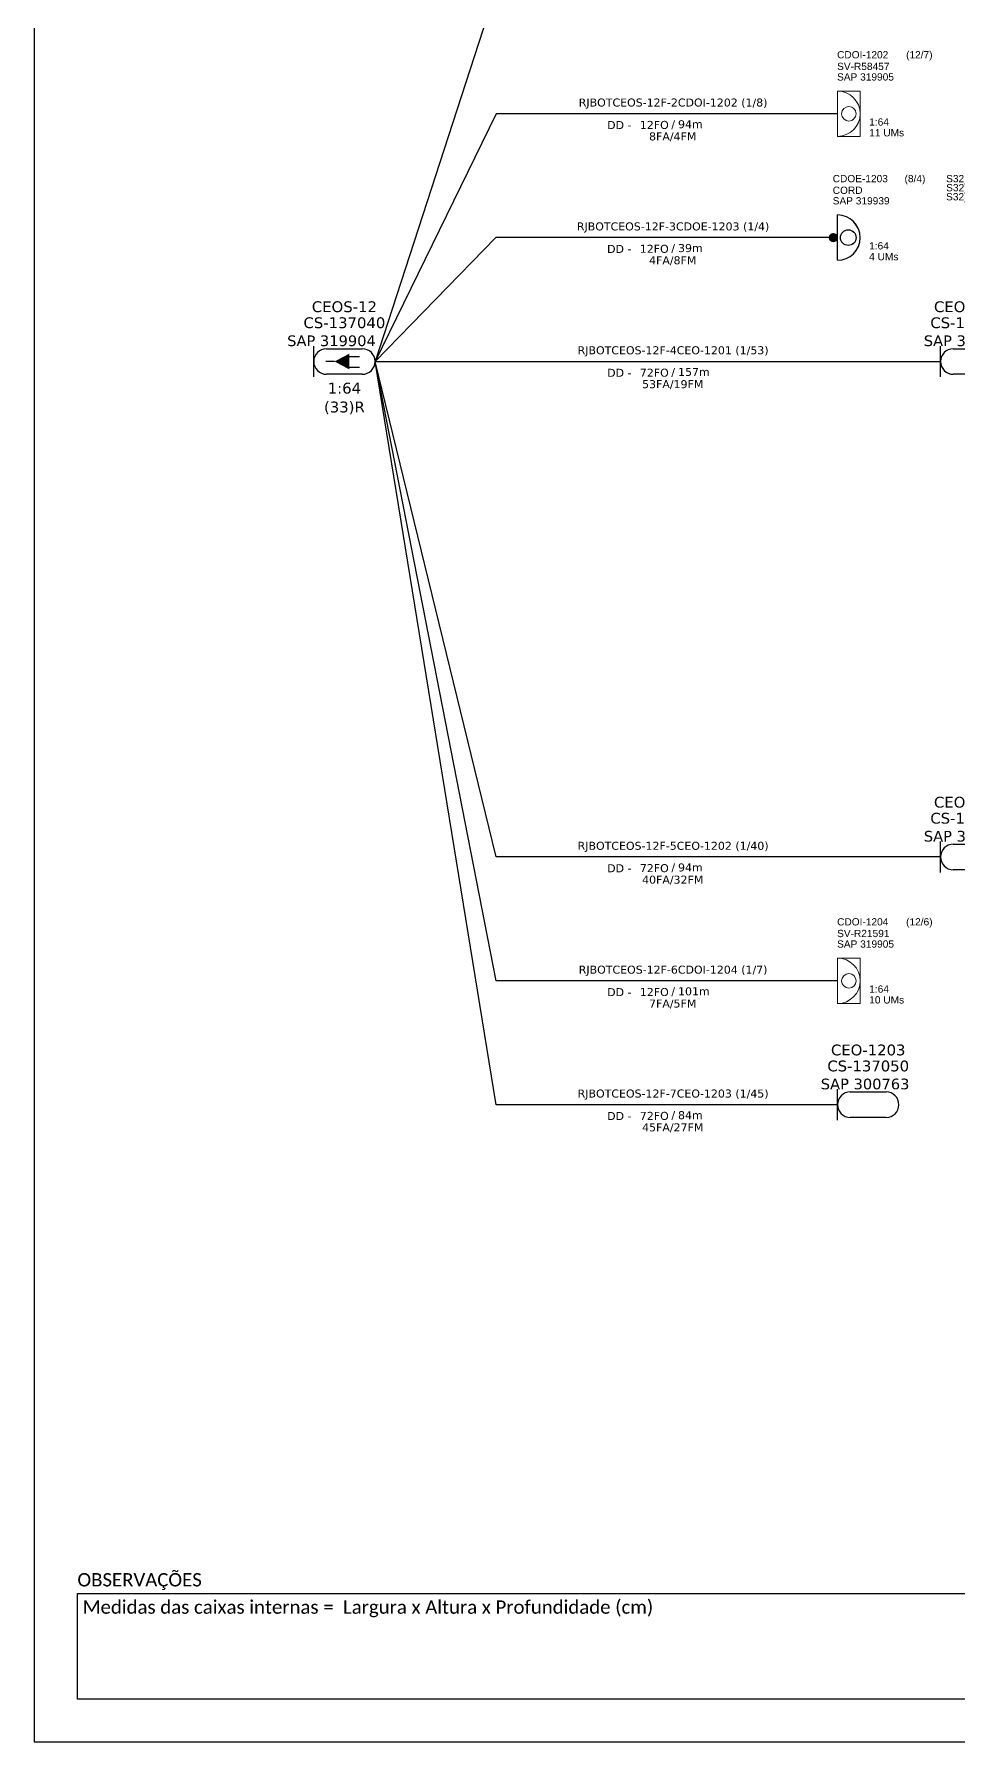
# Model space of a CAD drawing. Header units: millimetres. Extents: x 1934 to 2775, y 1519 to 2113.
# Drawn here: x 1934.1 to 2142.1, y 1519.2 to 1903.2 of the extents above; entities that cross this region are included whole.
import ezdxf
from ezdxf.enums import TextEntityAlignment as Align

# ---------------------------------------------------------------- set-up
doc = ezdxf.new("R2010")
doc.units = ezdxf.units.MM
doc.header["$LTSCALE"] = 3
doc.header["$MEASUREMENT"] = 0
for name, color, linetype, lineweight in [("20.0-LEGENDA DOS CDO'S", 1, 'Continuous', 0), ('20.1-CDO_INTERIOR', 1, 'Continuous', 0), ('20.2-CDO_POSTE', 1, 'Continuous', 5), ('40.1-ETIQUETAS', 1, 'Continuous', 20)]:
    doc.layers.add(name, color=color, linetype=linetype, lineweight=lineweight)
for name, color, linetype in [('20.4-CEO', 1, 'Continuous'), ('20.4-CEOS', 1, 'Continuous'), ('20.5-CABO EM DUTO', 1, 'Continuous')]:
    doc.layers.add(name, color=color, linetype=linetype)
doc.styles.add('ARIAL', font='arial.ttf')
doc.styles.add('siredit', font='verdana.ttf')
doc.styles.add('WMF-Calibri0', font='CALIBRI.TTF')

# ---------------------------------------------------------------- blocks, each defined once
blk = doc.blocks.new('ETIQUETA_RS5F')
at = {"layer": '40.1-ETIQUETAS', "color": 0, "style": 'siredit'}
blk.add_text('/', height=1.5, dxfattribs=at).set_placement((1.55, -1.95), align=Align.MIDDLE_RIGHT)
for tag, p in [('ETIQUETA_R_PRIMARIA', (1.18, 4.1)), ('ETIQUETA_R_SECUNDARIA', (1.18, 2.1)), ('F_ATIVAS/F_MORTAS', (1.11, -4.24))]:
    blk.add_attdef(tag, text='', height=1.5, dxfattribs=at).set_placement(p, align=Align.MIDDLE_CENTER)
for tag, p in [('TIPO_CABO', (-6.62, -2.12)), ('CAP_CABO', (0.37, -2.09))]:
    blk.add_attdef(tag, text='', height=1.5, dxfattribs=at).set_placement(p, align=Align.MIDDLE_RIGHT)
blk.add_attdef('METROS', text='', height=1.5, dxfattribs=at).set_placement((2.11, -1.95), align=Align.MIDDLE_LEFT)
for tag, p in [('FUSÃO_1', (0.82, -8.39)), ('FUSÃO_2', (0.82, -10.6)), ('FUSÃO_3', (0.82, -12.93)), ('FUSÃO_4', (0.82, -15.14)), ('FUSÃO_5', (0.82, -17.16))]:
    blk.add_attdef(tag, text='', height=1.5, dxfattribs=at).set_placement(p, align=Align.CENTER)
blk = doc.blocks.new('CEOS_UN_SC')
at = {"layer": '20.4-CEOS', "color": 0}
for p, q in [((-9.11, 2.39), (-2.39, 2.39)), ((-2.39, -2.39), (-9.11, -2.39))]:
    blk.add_line(p, q, dxfattribs=at)
for points in [[(-11.5, -2.89), (-11.5, 2.89)], [(-7.6, 0), (-9.22, 0)], [(-4.96, 0.95), (-2.92, 0.95)], [(-4.96, -1.04), (-2.92, -1.04)]]:
    blk.add_lwpolyline(points, dxfattribs=at)
blk.add_lwpolyline([(-7.6, 0, 0, 2.95, 0), (-4.83, 0, 2.95, 2.95, 0)], format="xyseb", dxfattribs=at)
for centre, start, end in [((-9.11, 0), 90, 270), ((-2.39, 0), 270, 90)]:
    blk.add_arc(centre, 2.39, start, end, dxfattribs=at)
at = {"layer": '20.4-CEOS', "color": 7, "style": 'siredit'}
for tag, height, p in [('NOME?', 2.03, (-5.75, 10.27)), ('LOCAL?', 2.03, (-5.75, 7.27)), ('TIPO?', 2, (-8.17, 3.89))]:
    blk.add_attdef(tag, text='', height=height, dxfattribs=at).set_placement(p, align=Align.MIDDLE_CENTER)
for tag, p in [('RACIO_SPLITAGEM', (-5.75, -3.97)), ('FIBRAS_RESERVA', (-5.75, -7.51))]:
    blk.add_attdef(tag, text='', height=2.03, dxfattribs=at).set_placement(p, align=Align.TOP_CENTER)
blk = doc.blocks.new('CDO_INTERIOR_TROCA')
at = {"layer": '20.1-CDO_INTERIOR', "color": 0, "lineweight": 18}
blk.add_lwpolyline([(4.25, -4.25), (4.25, 4.25), (0, 4.25), (0, -4.25)], close=True, dxfattribs=at)
blk.add_circle((2.13, 0), 1.36, dxfattribs=at)
blk.add_arc((0, 0), 4.25, 270, 90, dxfattribs=at)
at = {"layer": "20.0-LEGENDA DOS CDO'S", "color": 0, "style": 'ARIAL'}
for tag, p in [('CDO_N', (-0.08, 10.38)), ('SPLITER_1', (24.48, 10.38)), ('SPLITER_2', (24.5, 8.68)), ('SAP_ANTIGO', (-0.08, 6.23)), ('SURVEY', (-0.08, 8.2)), ('/_SAP_NOVO', (12.37, 6.23)), ('SPLITER_3', (24.5, 7.04)), ('SPLITER_4', (24.5, 5.4)), ('SPLITER_5', (24.5, 3.75)), ('1:XX', (5.94, -2.22)), ('UMS', (5.94, -4.24))]:
    blk.add_attdef(tag, p, '', height=1.36, dxfattribs=at)
blk.add_attdef('FIBRAS_UTILIZADAS', text='', height=1.36, dxfattribs=at).set_placement((15.34, 10.38), align=Align.CENTER)
blk = doc.blocks.new('PDO_PST')
at = {"color": 1}
blk.add_line((2.5, 0), (-2.5, 0), dxfattribs=at)
at = {"color": 1, "const_width": 0.5}
blk.add_lwpolyline([(-0.25, -0.46, 1), (0.25, -0.46, 1)], format="xyb", close=True, dxfattribs=at)
at = {"color": 1}
blk.add_circle((0, 1.19), 0.862, dxfattribs=at)
blk.add_arc((0, 0), 2.5, 0, 180, dxfattribs=at)
blk = doc.blocks.new('CDOE_POSTE 2')
at = {"layer": '20.2-CDO_POSTE', "color": 0, "linetype": 'Continuous', "xscale": 1.700328304346724, "yscale": 1.700328304346724, "zscale": 1.700328304346724, "rotation": 269.882008258618}
blk.add_blockref('PDO_PST', (0.43, 0), dxfattribs=at)
at = {"layer": "20.0-LEGENDA DOS CDO'S", "color": 0, "style": 'ARIAL'}
for tag, p in [('CDO_N', (-0.47, 10.38)), ('SPLITER_1', (20.79, 10.38)), ('SPLITER_2', (20.8, 8.68)), ('SAP', (-0.47, 6.23)), ('CORDOALHA', (-0.47, 8.2)), ('1:XX', (6.36, -2.22)), ('UMS', (6.36, -4.24))]:
    blk.add_attdef(tag, p, '', height=1.36, dxfattribs=at)
blk.add_attdef('FIBRAS_UTILIZADAS', text='', height=1.36, dxfattribs=at).set_placement((14.95, 10.38), align=Align.CENTER)
blk = doc.blocks.new('CEO_UN')
at = {"layer": '20.4-CEO', "color": 0}
for p, q in [((-9.11, 2.39), (-2.39, 2.39)), ((-2.39, -2.39), (-9.11, -2.39))]:
    blk.add_line(p, q, dxfattribs=at)
blk.add_lwpolyline([(-11.5, -2.89), (-11.5, 2.89)], dxfattribs=at)
for centre, start, end in [((-9.11, 0), 90, 270), ((-2.39, 0), 270, 90)]:
    blk.add_arc(centre, 2.39, start, end, dxfattribs=at)
at = {"layer": '20.4-CEO', "color": 7, "style": 'siredit'}
for tag, height, p in [('NOME?', 2.03, (-5.75, 10.27)), ('LOCAL?', 2.03, (-5.75, 7.27)), ('TIPO?', 2, (-6.33, 3.89))]:
    blk.add_attdef(tag, text='', height=height, dxfattribs=at).set_placement(p, align=Align.MIDDLE_CENTER)
blk.add_attdef('FIBRAS_RESERVA', text='', height=2.03, dxfattribs=at).set_placement((-5.75, -3.97), align=Align.TOP_CENTER)

msp = doc.modelspace()

# ---------------------------------------------------------------- linework, layer by layer
msp.add_line((2114.76, 1852.37), (2114.78, 1862.57))
at = {"color": 0}
for p, q in [((1943.81, 1552.51), (2225.67, 1552.51)), ((1943.81, 1528.8), (1943.81, 1552.51)), ((2225.67, 1528.8), (1943.81, 1528.8))]:
    msp.add_line(p, q, dxfattribs=at)
at = {"linetype": 'Continuous'}
msp.add_lwpolyline([(1934.06, 1519.17), (2775.06, 1519.17), (2775.06, 2113.17), (1934.06, 2113.17)], close=True, dxfattribs=at)
at = {"const_width": 1.02}
msp.add_lwpolyline([(2113.82, 1857.98, 1), (2113.82, 1856.96, 1)], format="xyb", close=True, dxfattribs=at)
msp.add_circle((2117.19, 1857.47), 1.76)
msp.add_arc((2114.77, 1857.47), 5.1, 269.882, 89.882)
at = {"layer": '20.5-CABO EM DUTO', "color": 7, "linetype": 'ByBlock', "ltscale": 0.12}
for points in [[(2114.77, 1913.19), (2037.95, 1913.19), (2010.75, 1829.61)], [(2114.77, 1885.33), (2037.96, 1885.33), (2037.96, 1885.33), (2010.75, 1829.61)], [(2113.75, 1857.47), (2037.95, 1857.47), (2010.75, 1829.61)], [(2010.75, 1829.61), (2010.75, 1829.61), (2137.95, 1829.61)], [(2137.95, 1718.18), (2037.96, 1718.18), (2037.96, 1718.18), (2010.75, 1829.61)], [(2114.78, 1690.32), (2037.96, 1690.32), (2037.96, 1690.32), (2010.76, 1829.61)], [(2114.78, 1662.46), (2037.96, 1662.46), (2037.96, 1662.46), (2010.76, 1829.61)]]:
    msp.add_lwpolyline(points, dxfattribs=at)

# ---------------------------------------------------------------- block references
at = {"color": 7}
ref = msp.add_blockref('CDO_INTERIOR_TROCA', (2114.77, 1885.33), dxfattribs=dict(at, xscale=1.2, yscale=1.2, zscale=1.2))
ref.add_attrib('CDO_N', 'CDOI-1202', (2114.67, 1897.79), dxfattribs={"layer": "20.0-LEGENDA DOS CDO'S", "color": 0, "height": 1.632, "style": 'ARIAL'})
ref.add_attrib('FIBRAS_UTILIZADAS', '(12/7)', dxfattribs={"layer": "20.0-LEGENDA DOS CDO'S", "color": 0, "height": 1.632, "style": 'ARIAL'}).set_placement((2133.18, 1897.79), align=Align.CENTER)
ref.add_attrib('SURVEY', 'SV-R58457', (2114.68, 1895.17), dxfattribs={"layer": "20.0-LEGENDA DOS CDO'S", "color": 0, "height": 1.632, "style": 'ARIAL'})
ref.add_attrib('SAP_ANTIGO', 'SAP 319905', (2114.67, 1892.8), dxfattribs={"layer": "20.0-LEGENDA DOS CDO'S", "color": 0, "height": 1.632, "style": 'ARIAL'})
ref.add_attrib('1:XX', '1:64', (2121.91, 1882.67), dxfattribs={"layer": "20.0-LEGENDA DOS CDO'S", "color": 0, "height": 1.632, "style": 'ARIAL'})
ref.add_attrib('UMS', '11 UMs', (2121.91, 1880.24), dxfattribs={"layer": "20.0-LEGENDA DOS CDO'S", "color": 0, "height": 1.632, "style": 'ARIAL'})
ref.add_attrib('SPLITER_1', 'S32_1_O_3/3', (2144.15, 1897.79), dxfattribs={"layer": "20.0-LEGENDA DOS CDO'S", "color": 0, "height": 1.6323, "style": 'ARIAL'})
ref.add_attrib('SPLITER_2', 'S32_2_O_2/3', (2144.17, 1895.75), dxfattribs={"layer": "20.0-LEGENDA DOS CDO'S", "color": 0, "height": 1.6323, "style": 'ARIAL'})
ref.add_attrib('SPLITER_3', 'S32_3_O_2/3', (2144.17, 1893.78), dxfattribs={"layer": "20.0-LEGENDA DOS CDO'S", "color": 0, "height": 1.6323, "style": 'ARIAL'})
ref.add_attrib('SPLITER_4', 'S32_4_O_2/3', (2144.17, 1891.81), dxfattribs={"layer": "20.0-LEGENDA DOS CDO'S", "color": 0, "height": 1.6323, "style": 'ARIAL'})
ref.add_attrib('SPLITER_5', 'S8_1_O_2/2   ', (2144.17, 1889.84), dxfattribs={"layer": "20.0-LEGENDA DOS CDO'S", "color": 0, "height": 1.6323, "style": 'ARIAL'})
ref = msp.add_blockref('CDO_INTERIOR_TROCA', (2114.78, 1690.32), dxfattribs=dict(at, xscale=1.2, yscale=1.2, zscale=1.2))
ref.add_attrib('CDO_N', 'CDOI-1204', (2114.68, 1702.78), dxfattribs={"layer": "20.0-LEGENDA DOS CDO'S", "color": 0, "height": 1.632, "style": 'ARIAL'})
ref.add_attrib('FIBRAS_UTILIZADAS', '(12/6)', dxfattribs={"layer": "20.0-LEGENDA DOS CDO'S", "color": 0, "height": 1.632, "style": 'ARIAL'}).set_placement((2133.18, 1702.78), align=Align.CENTER)
ref.add_attrib('SURVEY', 'SV-R21591', (2114.68, 1700.16), dxfattribs={"layer": "20.0-LEGENDA DOS CDO'S", "color": 0, "height": 1.632, "style": 'ARIAL'})
ref.add_attrib('SAP_ANTIGO', 'SAP 319905', (2114.68, 1697.79), dxfattribs={"layer": "20.0-LEGENDA DOS CDO'S", "color": 0, "height": 1.632, "style": 'ARIAL'})
ref.add_attrib('1:XX', '1:64', (2121.91, 1687.66), dxfattribs={"layer": "20.0-LEGENDA DOS CDO'S", "color": 0, "height": 1.632, "style": 'ARIAL'})
ref.add_attrib('UMS', '10 UMs', (2121.91, 1685.23), dxfattribs={"layer": "20.0-LEGENDA DOS CDO'S", "color": 0, "height": 1.632, "style": 'ARIAL'})
ref.add_attrib('SPLITER_1', 'S32_1_O_23/23', (2144.16, 1702.78), dxfattribs={"layer": "20.0-LEGENDA DOS CDO'S", "color": 0, "height": 1.6323, "style": 'ARIAL'})
ref.add_attrib('SPLITER_2', 'S32_2_O_21/22', (2144.18, 1700.74), dxfattribs={"layer": "20.0-LEGENDA DOS CDO'S", "color": 0, "height": 1.6323, "style": 'ARIAL'})
ref.add_attrib('SPLITER_3', 'S32_3_O_21/22', (2144.18, 1698.77), dxfattribs={"layer": "20.0-LEGENDA DOS CDO'S", "color": 0, "height": 1.6323, "style": 'ARIAL'})
ref.add_attrib('SPLITER_4', 'S32_4_O_21/21', (2144.18, 1696.79), dxfattribs={"layer": "20.0-LEGENDA DOS CDO'S", "color": 0, "height": 1.6323, "style": 'ARIAL'})
ref.add_attrib('SPLITER_5', 'S8_1_O_8/8   ', (2144.18, 1694.82), dxfattribs={"layer": "20.0-LEGENDA DOS CDO'S", "color": 0, "height": 1.6323, "style": 'ARIAL'})
at = {"layer": '20.2-CDO_POSTE', "color": 7}
ref = msp.add_blockref('CDOE_POSTE 2', (2114.26, 1857.47), dxfattribs=dict(at, xscale=1.2, yscale=1.2, zscale=1.2))
ref.add_attrib('CDO_N', 'CDOE-1203', (2113.69, 1869.93), dxfattribs={"layer": "20.0-LEGENDA DOS CDO'S", "color": 0, "height": 1.632, "style": 'ARIAL'})
ref.add_attrib('FIBRAS_UTILIZADAS', '(8/4)', dxfattribs={"layer": "20.0-LEGENDA DOS CDO'S", "color": 0, "height": 1.632, "style": 'ARIAL'}).set_placement((2132.2, 1869.93), align=Align.CENTER)
ref.add_attrib('CORDOALHA', 'CORD', (2113.7, 1867.31), dxfattribs={"layer": "20.0-LEGENDA DOS CDO'S", "color": 0, "height": 1.632, "style": 'ARIAL'})
ref.add_attrib('SAP', 'SAP 319939', (2113.69, 1864.94), dxfattribs={"layer": "20.0-LEGENDA DOS CDO'S", "color": 0, "height": 1.632, "style": 'ARIAL'})
ref.add_attrib('1:XX', '1:64', (2121.89, 1854.81), dxfattribs={"layer": "20.0-LEGENDA DOS CDO'S", "color": 0, "height": 1.632, "style": 'ARIAL'})
ref.add_attrib('UMS', '4 UMs', (2121.89, 1852.38), dxfattribs={"layer": "20.0-LEGENDA DOS CDO'S", "color": 0, "height": 1.632, "style": 'ARIAL'})
ref.add_attrib('SPLITER_1', 'S32_1_O_4/5', (2139.2, 1869.93), dxfattribs={"layer": "20.0-LEGENDA DOS CDO'S", "color": 0, "height": 1.6323, "style": 'ARIAL'})
ref.add_attrib('SPLITER_2', 'S32_2_O_4/4', (2139.22, 1867.89), dxfattribs={"layer": "20.0-LEGENDA DOS CDO'S", "color": 0, "height": 1.6323, "style": 'ARIAL'})
ref.add_attrib('SPLITER_3', 'S32_3_O_4/4', (2139.2, 1865.85), dxfattribs={"layer": "20.0-LEGENDA DOS CDO'S", "color": 0, "height": 1.6323, "style": 'ARIAL'})
at = {"layer": '20.4-CEO', "color": 5}
ref = msp.add_blockref('CEO_UN', (2151.75, 1829.61), dxfattribs=dict(at, xscale=1.2, yscale=1.2, zscale=1.2))
ref.add_attrib('NOME?', 'CEO-1201', dxfattribs={"color": 5, "height": 2.433, "style": 'siredit'}).set_placement((2144.85, 1841.93), align=Align.MIDDLE_CENTER)
ref.add_attrib('LOCAL?', 'CS-137030', dxfattribs={"color": 5, "height": 2.433, "style": 'siredit'}).set_placement((2144.85, 1838.33), align=Align.MIDDLE_CENTER)
ref.add_attrib('TIPO?', 'SAP 300763', dxfattribs={"color": 5, "height": 2.4, "style": 'siredit'}).set_placement((2144.15, 1834.28), align=Align.MIDDLE_CENTER)
at = {"layer": '20.4-CEO', "color": 7}
ref = msp.add_blockref('CEO_UN', (2151.75, 1718.18), dxfattribs=dict(at, xscale=1.2, yscale=1.2, zscale=1.2))
ref.add_attrib('NOME?', 'CEO-1202', dxfattribs={"color": 7, "height": 2.433, "style": 'siredit'}).set_placement((2144.85, 1730.5), align=Align.MIDDLE_CENTER)
ref.add_attrib('LOCAL?', 'CS-137050', dxfattribs={"color": 7, "height": 2.433, "style": 'siredit'}).set_placement((2144.85, 1726.9), align=Align.MIDDLE_CENTER)
ref.add_attrib('TIPO?', 'SAP 300763', dxfattribs={"color": 7, "height": 2.4, "style": 'siredit'}).set_placement((2144.16, 1722.85), align=Align.MIDDLE_CENTER)
ref = msp.add_blockref('CEO_UN', (2128.58, 1662.46), dxfattribs=dict(at, xscale=1.2, yscale=1.2, zscale=1.2))
ref.add_attrib('NOME?', 'CEO-1203', dxfattribs={"color": 7, "height": 2.433, "style": 'siredit'}).set_placement((2121.68, 1674.78), align=Align.MIDDLE_CENTER)
ref.add_attrib('LOCAL?', 'CS-137050', dxfattribs={"color": 7, "height": 2.433, "style": 'siredit'}).set_placement((2121.68, 1671.18), align=Align.MIDDLE_CENTER)
ref.add_attrib('TIPO?', 'SAP 300763', dxfattribs={"color": 7, "height": 2.4, "style": 'siredit'}).set_placement((2120.98, 1667.13), align=Align.MIDDLE_CENTER)
at = {"layer": '20.4-CEOS', "color": 7, "xscale": 1.2, "yscale": 1.2, "zscale": 1.2}
msp.add_blockref('CEOS_UN_SC', (2010.75, 1829.61), dxfattribs=at).add_auto_attribs({'NOME?': 'CEOS-12', 'LOCAL?': 'CS-137040', 'TIPO?': 'SAP 319904', 'RACIO_SPLITAGEM': '1:64', 'FIBRAS_RESERVA': '(33)R'})
at = {"layer": '40.1-ETIQUETAS', "color": 7}
ref = msp.add_blockref('ETIQUETA_RS5F', (2076.37, 1885.33), dxfattribs=dict(at, xscale=1.2, yscale=1.2, zscale=1.2))
ref.add_attrib('ETIQUETA_R_SECUNDARIA', 'RJBOTCEOS-12F-2CDOI-1202 (1/8)', dxfattribs={"color": 0, "height": 1.8, "style": 'siredit'}).set_placement((2077.79, 1887.86), align=Align.MIDDLE_CENTER)
ref.add_attrib('TIPO_CABO', 'DD -', dxfattribs={"color": 0, "height": 1.8, "style": 'siredit'}).set_placement((2068.43, 1882.79), align=Align.MIDDLE_RIGHT)
ref.add_attrib('CAP_CABO', '12FO', dxfattribs={"color": 0, "height": 1.8, "style": 'siredit'}).set_placement((2076.81, 1882.82), align=Align.MIDDLE_RIGHT)
ref.add_attrib('METROS', '94m', dxfattribs={"color": 0, "height": 1.8, "style": 'siredit'}).set_placement((2078.9, 1882.98), align=Align.MIDDLE_LEFT)
ref.add_attrib('F_ATIVAS/F_MORTAS', '8FA/4FM', dxfattribs={"color": 0, "height": 1.8, "style": 'siredit'}).set_placement((2077.7, 1880.24), align=Align.MIDDLE_CENTER)
ref = msp.add_blockref('ETIQUETA_RS5F', (2076.36, 1857.47), dxfattribs=dict(at, xscale=1.2, yscale=1.2, zscale=1.2))
ref.add_attrib('ETIQUETA_R_SECUNDARIA', 'RJBOTCEOS-12F-3CDOE-1203 (1/4)', dxfattribs={"color": 0, "height": 1.8, "style": 'siredit'}).set_placement((2077.78, 1860), align=Align.MIDDLE_CENTER)
ref.add_attrib('TIPO_CABO', 'DD -', dxfattribs={"color": 0, "height": 1.8, "style": 'siredit'}).set_placement((2068.42, 1854.93), align=Align.MIDDLE_RIGHT)
ref.add_attrib('CAP_CABO', '12FO', dxfattribs={"color": 0, "height": 1.8, "style": 'siredit'}).set_placement((2076.8, 1854.96), align=Align.MIDDLE_RIGHT)
ref.add_attrib('METROS', '39m', dxfattribs={"color": 0, "height": 1.8, "style": 'siredit'}).set_placement((2078.9, 1855.13), align=Align.MIDDLE_LEFT)
ref.add_attrib('F_ATIVAS/F_MORTAS', '4FA/8FM', dxfattribs={"color": 0, "height": 1.8, "style": 'siredit'}).set_placement((2077.7, 1852.38), align=Align.MIDDLE_CENTER)
ref = msp.add_blockref('ETIQUETA_RS5F', (2076.37, 1829.61), dxfattribs=dict(at, xscale=1.2, yscale=1.2, zscale=1.2))
ref.add_attrib('ETIQUETA_R_SECUNDARIA', 'RJBOTCEOS-12F-4CEO-1201 (1/53)', dxfattribs={"color": 0, "height": 1.8, "style": 'siredit'}).set_placement((2077.79, 1832.14), align=Align.MIDDLE_CENTER)
ref.add_attrib('TIPO_CABO', 'DD -', dxfattribs={"color": 0, "height": 1.8, "style": 'siredit'}).set_placement((2068.43, 1827.07), align=Align.MIDDLE_RIGHT)
ref.add_attrib('CAP_CABO', '72FO', dxfattribs={"color": 0, "height": 1.8, "style": 'siredit'}).set_placement((2076.81, 1827.1), align=Align.MIDDLE_RIGHT)
ref.add_attrib('METROS', '157m', dxfattribs={"color": 0, "height": 1.8, "style": 'siredit'}).set_placement((2078.9, 1827.27), align=Align.MIDDLE_LEFT)
ref.add_attrib('F_ATIVAS/F_MORTAS', '53FA/19FM', dxfattribs={"color": 0, "height": 1.8, "style": 'siredit'}).set_placement((2077.7, 1824.52), align=Align.MIDDLE_CENTER)
ref = msp.add_blockref('ETIQUETA_RS5F', (2076.37, 1718.18), dxfattribs=dict(at, xscale=1.2, yscale=1.2, zscale=1.2))
ref.add_attrib('ETIQUETA_R_SECUNDARIA', 'RJBOTCEOS-12F-5CEO-1202 (1/40)', dxfattribs={"color": 0, "height": 1.8, "style": 'siredit'}).set_placement((2077.79, 1720.7), align=Align.MIDDLE_CENTER)
ref.add_attrib('TIPO_CABO', 'DD -', dxfattribs={"color": 0, "height": 1.8, "style": 'siredit'}).set_placement((2068.43, 1715.64), align=Align.MIDDLE_RIGHT)
ref.add_attrib('CAP_CABO', '72FO', dxfattribs={"color": 0, "height": 1.8, "style": 'siredit'}).set_placement((2076.81, 1715.67), align=Align.MIDDLE_RIGHT)
ref.add_attrib('METROS', '94m', dxfattribs={"color": 0, "height": 1.8, "style": 'siredit'}).set_placement((2078.9, 1715.83), align=Align.MIDDLE_LEFT)
ref.add_attrib('F_ATIVAS/F_MORTAS', '40FA/32FM', dxfattribs={"color": 0, "height": 1.8, "style": 'siredit'}).set_placement((2077.7, 1713.08), align=Align.MIDDLE_CENTER)
ref = msp.add_blockref('ETIQUETA_RS5F', (2076.37, 1690.32), dxfattribs=dict(at, xscale=1.2, yscale=1.2, zscale=1.2))
ref.add_attrib('ETIQUETA_R_SECUNDARIA', 'RJBOTCEOS-12F-6CDOI-1204 (1/7)', dxfattribs={"color": 0, "height": 1.8, "style": 'siredit'}).set_placement((2077.79, 1692.84), align=Align.MIDDLE_CENTER)
ref.add_attrib('TIPO_CABO', 'DD -', dxfattribs={"color": 0, "height": 1.8, "style": 'siredit'}).set_placement((2068.43, 1687.78), align=Align.MIDDLE_RIGHT)
ref.add_attrib('CAP_CABO', '12FO', dxfattribs={"color": 0, "height": 1.8, "style": 'siredit'}).set_placement((2076.81, 1687.81), align=Align.MIDDLE_RIGHT)
ref.add_attrib('METROS', '101m', dxfattribs={"color": 0, "height": 1.8, "style": 'siredit'}).set_placement((2078.9, 1687.97), align=Align.MIDDLE_LEFT)
ref.add_attrib('F_ATIVAS/F_MORTAS', '7FA/5FM', dxfattribs={"color": 0, "height": 1.8, "style": 'siredit'}).set_placement((2077.7, 1685.22), align=Align.MIDDLE_CENTER)
ref = msp.add_blockref('ETIQUETA_RS5F', (2076.37, 1662.46), dxfattribs=dict(at, xscale=1.2, yscale=1.2, zscale=1.2))
ref.add_attrib('ETIQUETA_R_SECUNDARIA', 'RJBOTCEOS-12F-7CEO-1203 (1/45)', dxfattribs={"color": 0, "height": 1.8, "style": 'siredit'}).set_placement((2077.79, 1664.98), align=Align.MIDDLE_CENTER)
ref.add_attrib('TIPO_CABO', 'DD -', dxfattribs={"color": 0, "height": 1.8, "style": 'siredit'}).set_placement((2068.43, 1659.92), align=Align.MIDDLE_RIGHT)
ref.add_attrib('CAP_CABO', '72FO', dxfattribs={"color": 0, "height": 1.8, "style": 'siredit'}).set_placement((2076.81, 1659.95), align=Align.MIDDLE_RIGHT)
ref.add_attrib('METROS', '84m', dxfattribs={"color": 0, "height": 1.8, "style": 'siredit'}).set_placement((2078.9, 1660.11), align=Align.MIDDLE_LEFT)
ref.add_attrib('F_ATIVAS/F_MORTAS', '45FA/27FM', dxfattribs={"color": 0, "height": 1.8, "style": 'siredit'}).set_placement((2077.7, 1657.37), align=Align.MIDDLE_CENTER)

# ---------------------------------------------------------------- texts
at = {"style": 'WMF-Calibri0'}
msp.add_text('OBSERVAÇÕES', height=3, dxfattribs=at).set_placement((1943.79, 1554.12))
at = {"insert": (1945, 1550.98), "char_height": 3, "width": 277.1819, "attachment_point": 1, "style": 'WMF-Calibri0'}
msp.add_mtext('Medidas das caixas internas =  Largura x Altura x Profundidade (cm)', dxfattribs=at)

doc.saveas('drawing.dxf')
